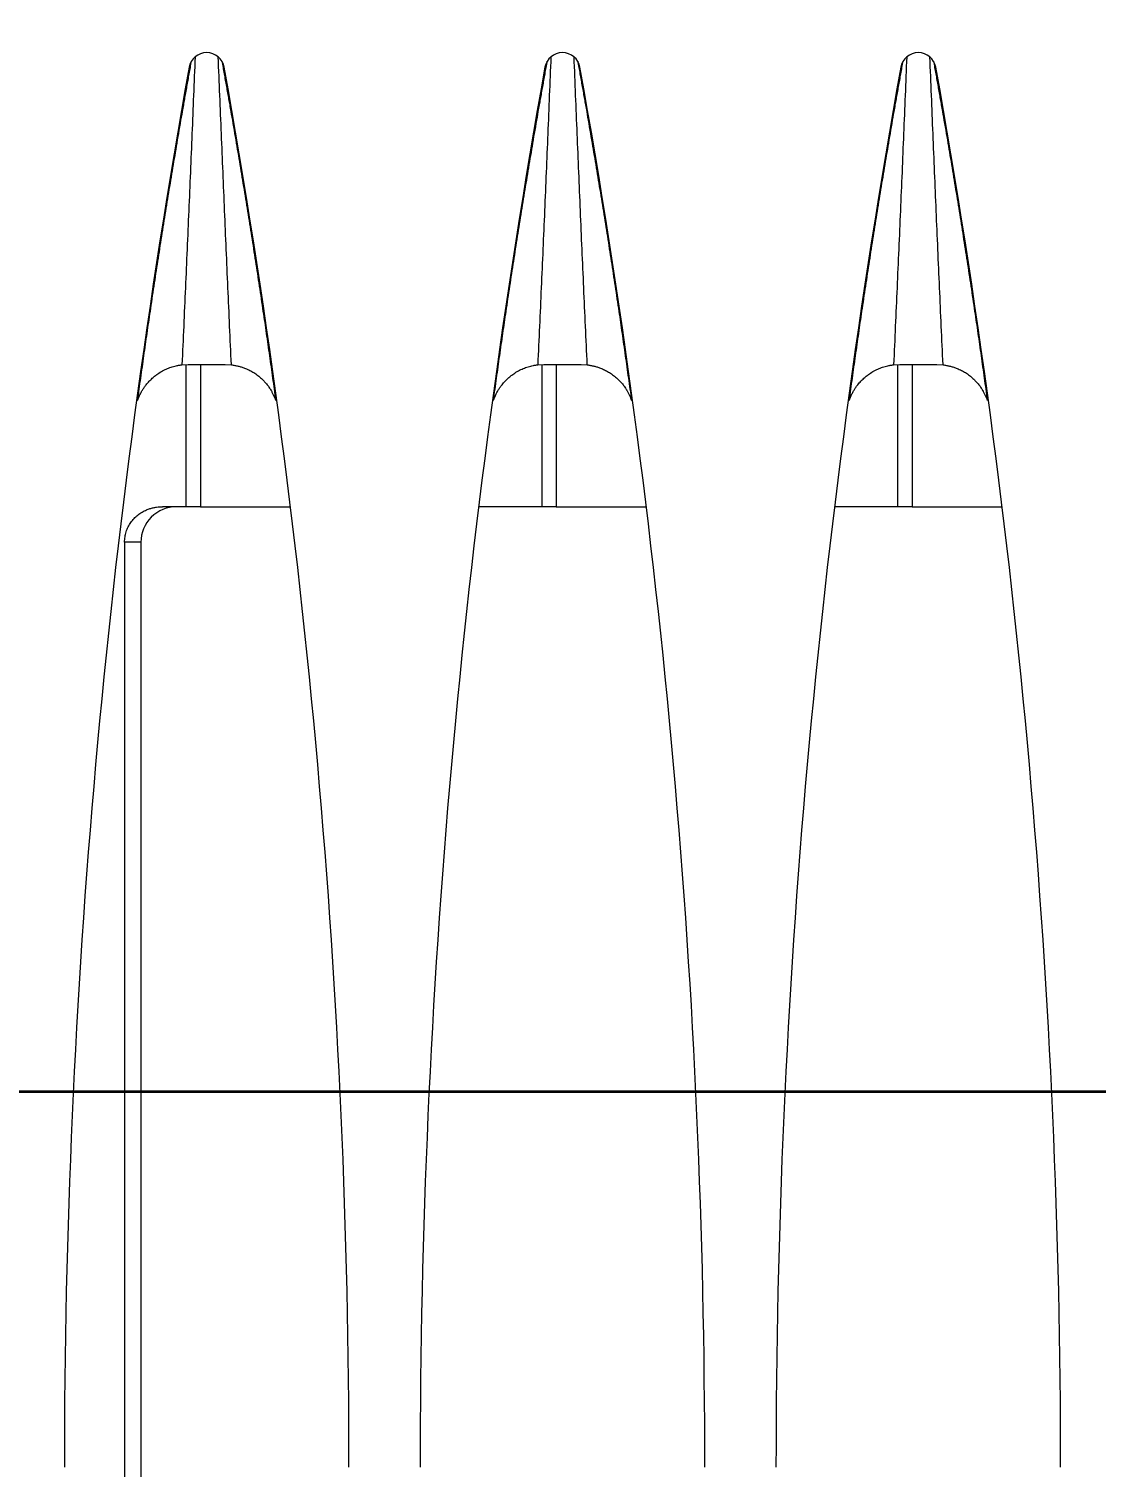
# Model space of a CAD drawing. Header units: metres. Extents: x -101133.8 to -101066.7, y -24899.3 to -24824.7.
# Drawn here: x -101110.08731 to -101110.05731, y -24848.34174 to -24848.3013 of the extents above; entities that cross this region are included whole.
import ezdxf

# ---------------------------------------------------------------- set-up
doc = ezdxf.new("R2010")
doc.units = ezdxf.units.M
doc.header["$LTSCALE"] = 0.2
doc.header["$PDSIZE"] = -5
for name, color, linetype in [('CMT-COTATION DIVERS', 1, 'Continuous'), ('CMT-CVC-MATERIEL', 30, 'Continuous'), ('CMT-PLB-EV-SOUS DALLAGE', 1, 'Continuous')]:
    doc.layers.add(name, color=color, linetype=linetype)
doc.styles.get("Standard").update_dxf_attribs({"font": 'arial.ttf'})
doc.dimstyles.get("Standard").update_dxf_attribs({"dimtxt": 0.18, "dimasz": 0.18, "dimexe": 0.18, "dimexo": 0.0625, "dimgap": 0.09, "dimtad": 0, "dimtih": 1, "dimtoh": 1, "dimdec": 4, "dimzin": 0, "dimdsep": 46, "dimtxsty": 'Standard', "dimcen": 0.09, "dimadec": 0, "dimazin": 0, "dimtfac": 1, "dimtdec": 4, "dimtofl": 0, "dimtmove": 0, "dimatfit": 3, "dimfxl": 1, "dimtolj": 1, "dimtzin": 0, "dimarcsym": 0})

# ---------------------------------------------------------------- blocks, each defined once
blk = doc.blocks.new('Cassette 600x600')
at = {"linetype": 'Continuous', "lineweight": 13}
for p, q in [((-20444.73, 282.832), (-20444.73, 285.361)), ((-20449.23, 284.73), (-20449.23, 284.764)), ((-20455.73, 283.702), (-20455.73, 283.736)), ((-20448.73, 283.527), (-20448.72, 283.7)), ((-20448.73, 282.832), (-20444.73, 282.832)), ((-20444.73, 282.832), (-20444.73, 282.421)), ((-20455.73, 282.274), (-20455.73, 282.308)), ((-20448.72, 282.31), (-20448.73, 282.483)), ((-20448.726, 282.421), (-20444.73, 282.421)), ((-20444.73, 282.421), (-20444.73, 280.649)), ((-20449.23, 281.246), (-20449.23, 281.28)), ((-20444.73, 272.832), (-20444.73, 275.361)), ((-20449.23, 274.73), (-20449.23, 274.764)), ((-20455.73, 273.702), (-20455.73, 273.736)), ((-20448.73, 273.527), (-20448.72, 273.7)), ((-20448.73, 272.832), (-20444.73, 272.832)), ((-20444.73, 272.832), (-20444.73, 272.421)), ((-20455.73, 272.274), (-20455.73, 272.308)), ((-20448.72, 272.31), (-20448.73, 272.483)), ((-20448.726, 272.421), (-20444.73, 272.421)), ((-20444.73, 272.421), (-20444.73, 270.649)), ((-20449.23, 271.246), (-20449.23, 271.28)), ((-20444.73, 262.832), (-20444.73, 265.361)), ((-20449.23, 264.73), (-20449.23, 264.764)), ((-20455.73, 263.702), (-20455.73, 263.736)), ((-20448.73, 263.527), (-20448.72, 263.7)), ((-20448.73, 262.832), (-20444.73, 262.832)), ((-20444.73, 262.832), (-20444.73, 262.421)), ((-20448.72, 262.31), (-20448.73, 262.483)), ((-20455.73, 262.274), (-20455.73, 262.308)), ((-20448.726, 262.421), (-20444.73, 262.421)), ((-20444.73, 262.421), (-20444.73, 261.768)), ((-20449.23, 261.246), (-20449.23, 261.28)), ((-20443.73, 261.155), (-20443.73, 260.695)), ((-20443.73, 261.155), (-20340.23, 261.155)), ((-20443.73, 260.695), (-20340.23, 260.695))]:
    blk.add_line(p, q, dxfattribs=at)
for centre, radius, start, end in [((-20417.73, 64.505), 222.5, 90, 100.18749), ((-20456.995, 283.005), 0.5, 100.1875, 259.8125), ((-20417.73, 501.505), 222.5, 259.81251, 270), ((-20417.73, 54.505), 222.5, 90, 100.18749), ((-20456.995, 273.005), 0.5, 100.1875, 259.8125), ((-20417.73, 491.505), 222.5, 259.81251, 270), ((-20417.73, 44.505), 222.5, 90, 100.18749), ((-20456.995, 263.005), 0.5, 100.1875, 259.8125), ((-20417.73, 481.505), 222.5, 259.81251, 270)]:
    blk.add_arc(centre, radius, start, end, dxfattribs=at)
blk.add_ellipse((-20443.73, 262.159), major_axis=(0, 1.004), ratio=0.996195, start_param=1.570796, end_param=3.141593, dxfattribs=at)
for points, knots in [([(-20457.255, 283.432), (-20457.136, 283.453), (-20457.018, 283.475), (-20456.9, 283.496), (-20456.782, 283.517), (-20456.664, 283.538), (-20456.544, 283.559), (-20456.424, 283.581), (-20456.3, 283.602), (-20456.188, 283.622), (-20456.077, 283.642), (-20455.977, 283.66), (-20455.833, 283.685), (-20455.644, 283.718), (-20455.378, 283.764), (-20455.133, 283.806), (-20454.889, 283.848), (-20454.664, 283.886), (-20454.434, 283.924), (-20454.204, 283.963), (-20453.968, 284.002), (-20453.734, 284.04), (-20453.5, 284.079), (-20453.267, 284.117), (-20453.034, 284.154), (-20452.8, 284.192), (-20452.567, 284.229), (-20452.333, 284.266), (-20452.099, 284.303), (-20451.865, 284.34), (-20451.632, 284.376), (-20451.399, 284.412), (-20451.168, 284.447), (-20450.931, 284.483), (-20450.694, 284.519), (-20450.451, 284.555), (-20450.229, 284.588), (-20450.008, 284.621), (-20449.808, 284.65), (-20449.602, 284.679), (-20449.396, 284.709), (-20449.185, 284.739), (-20448.975, 284.769), (-20448.764, 284.799), (-20448.556, 284.828), (-20448.347, 284.857), (-20448.138, 284.887), (-20447.929, 284.916), (-20447.719, 284.945)], [0, 0, 0, 0, 1, 1, 1, 2, 2, 2, 3, 3, 3, 4, 4, 4, 5, 5, 5, 6, 6, 6, 7, 7, 7, 8, 8, 8, 9, 9, 9, 10, 10, 10, 11, 11, 11, 12, 12, 12, 13, 13, 13, 14, 14, 14, 15, 15, 15, 16, 16, 16, 16]), ([(-20448.72, 283.7), (-20448.714, 283.731), (-20448.708, 283.762), (-20448.702, 283.793), (-20448.696, 283.824), (-20448.689, 283.855), (-20448.682, 283.886), (-20448.675, 283.918), (-20448.666, 283.949), (-20448.658, 283.979), (-20448.649, 284.009), (-20448.641, 284.037), (-20448.628, 284.071), (-20448.615, 284.106), (-20448.597, 284.148), (-20448.578, 284.187), (-20448.559, 284.227), (-20448.538, 284.265), (-20448.516, 284.302), (-20448.493, 284.338), (-20448.469, 284.375), (-20448.441, 284.413), (-20448.413, 284.45), (-20448.381, 284.49), (-20448.354, 284.52), (-20448.327, 284.551), (-20448.306, 284.574), (-20448.282, 284.598), (-20448.257, 284.622), (-20448.23, 284.648), (-20448.202, 284.671), (-20448.175, 284.695), (-20448.147, 284.717), (-20448.116, 284.74), (-20448.084, 284.762), (-20448.049, 284.785), (-20448.021, 284.802), (-20447.993, 284.819), (-20447.972, 284.829), (-20447.949, 284.841), (-20447.926, 284.853), (-20447.9, 284.866), (-20447.874, 284.878), (-20447.849, 284.889), (-20447.823, 284.901), (-20447.797, 284.912), (-20447.772, 284.923), (-20447.745, 284.934), (-20447.719, 284.945)], [0, 0, 0, 0, 1, 1, 1, 2, 2, 2, 3, 3, 3, 4, 4, 4, 5, 5, 5, 6, 6, 6, 7, 7, 7, 8, 8, 8, 9, 9, 9, 10, 10, 10, 11, 11, 11, 12, 12, 12, 13, 13, 13, 14, 14, 14, 15, 15, 15, 16, 16, 16, 16]), ([(-20448.72, 283.7), (-20449.081, 283.684), (-20449.442, 283.668), (-20449.803, 283.651), (-20450.164, 283.635), (-20450.525, 283.619), (-20450.885, 283.603), (-20451.246, 283.587), (-20451.607, 283.571), (-20451.968, 283.556), (-20452.329, 283.54), (-20452.69, 283.524), (-20453.05, 283.509), (-20453.411, 283.494), (-20453.771, 283.479), (-20454.132, 283.464), (-20454.492, 283.449), (-20454.852, 283.434), (-20455.212, 283.419), (-20455.573, 283.404), (-20455.933, 283.39), (-20456.293, 283.375), (-20456.653, 283.36), (-20457.014, 283.346), (-20457.374, 283.331)], [0, 0, 0, 0, 1, 1, 1, 2, 2, 2, 3, 3, 3, 4, 4, 4, 5, 5, 5, 6, 6, 6, 7, 7, 7, 8, 8, 8, 8]), ([(-20448.73, 282.483), (-20448.73, 282.503), (-20448.73, 282.524), (-20448.73, 282.544), (-20448.73, 282.565), (-20448.73, 282.585), (-20448.73, 282.606), (-20448.73, 282.627), (-20448.73, 282.648), (-20448.73, 282.669), (-20448.73, 282.69), (-20448.73, 282.711), (-20448.73, 282.733), (-20448.73, 282.755), (-20448.73, 282.777), (-20448.73, 282.799), (-20448.73, 282.822), (-20448.73, 282.844), (-20448.73, 282.867), (-20448.73, 282.89), (-20448.73, 282.912), (-20448.73, 282.935), (-20448.73, 282.958), (-20448.73, 282.981), (-20448.73, 283.004), (-20448.73, 283.028), (-20448.73, 283.051), (-20448.73, 283.074), (-20448.73, 283.097), (-20448.73, 283.119), (-20448.73, 283.142), (-20448.73, 283.165), (-20448.73, 283.188), (-20448.73, 283.21), (-20448.73, 283.232), (-20448.73, 283.254), (-20448.73, 283.276), (-20448.73, 283.298), (-20448.73, 283.319), (-20448.73, 283.341), (-20448.73, 283.362), (-20448.73, 283.383), (-20448.73, 283.404), (-20448.73, 283.425), (-20448.73, 283.445), (-20448.73, 283.466), (-20448.73, 283.486), (-20448.73, 283.507), (-20448.73, 283.527)], [0, 0, 0, 0, 1, 1, 1, 2, 2, 2, 3, 3, 3, 4, 4, 4, 5, 5, 5, 6, 6, 6, 7, 7, 7, 8, 8, 8, 9, 9, 9, 10, 10, 10, 11, 11, 11, 12, 12, 12, 13, 13, 13, 14, 14, 14, 15, 15, 15, 16, 16, 16, 16]), ([(-20457.374, 282.679), (-20457.014, 282.664), (-20456.653, 282.65), (-20456.293, 282.635), (-20455.933, 282.621), (-20455.573, 282.606), (-20455.212, 282.591), (-20454.852, 282.576), (-20454.492, 282.562), (-20454.132, 282.547), (-20453.771, 282.532), (-20453.411, 282.517), (-20453.05, 282.501), (-20452.69, 282.486), (-20452.329, 282.47), (-20451.968, 282.454), (-20451.607, 282.439), (-20451.246, 282.423), (-20450.885, 282.407), (-20450.525, 282.391), (-20450.164, 282.375), (-20449.803, 282.359), (-20449.442, 282.343), (-20449.081, 282.327), (-20448.72, 282.31)], [0, 0, 0, 0, 1, 1, 1, 2, 2, 2, 3, 3, 3, 4, 4, 4, 5, 5, 5, 6, 6, 6, 7, 7, 7, 8, 8, 8, 8]), ([(-20447.719, 281.065), (-20447.929, 281.094), (-20448.138, 281.124), (-20448.347, 281.153), (-20448.556, 281.182), (-20448.764, 281.212), (-20448.975, 281.241), (-20449.185, 281.271), (-20449.396, 281.301), (-20449.602, 281.331), (-20449.808, 281.361), (-20450.008, 281.39), (-20450.229, 281.422), (-20450.451, 281.455), (-20450.694, 281.491), (-20450.931, 281.527), (-20451.168, 281.563), (-20451.399, 281.598), (-20451.632, 281.634), (-20451.865, 281.67), (-20452.099, 281.707), (-20452.333, 281.744), (-20452.567, 281.781), (-20452.8, 281.818), (-20453.034, 281.856), (-20453.267, 281.894), (-20453.5, 281.931), (-20453.734, 281.97), (-20453.968, 282.008), (-20454.204, 282.048), (-20454.434, 282.086), (-20454.664, 282.125), (-20454.888, 282.163), (-20455.133, 282.204), (-20455.378, 282.246), (-20455.644, 282.292), (-20455.833, 282.325), (-20455.977, 282.351), (-20456.077, 282.368), (-20456.188, 282.388), (-20456.3, 282.408), (-20456.424, 282.43), (-20456.544, 282.451), (-20456.664, 282.473), (-20456.782, 282.493), (-20456.9, 282.515), (-20457.018, 282.536), (-20457.136, 282.557), (-20457.255, 282.578)], [0, 0, 0, 0, 1, 1, 1, 2, 2, 2, 3, 3, 3, 4, 4, 4, 5, 5, 5, 6, 6, 6, 7, 7, 7, 8, 8, 8, 9, 9, 9, 10, 10, 10, 11, 11, 11, 12, 12, 12, 13, 13, 13, 14, 14, 14, 15, 15, 15, 16, 16, 16, 16]), ([(-20447.719, 281.065), (-20447.727, 281.068), (-20447.735, 281.071), (-20447.743, 281.074), (-20447.751, 281.077), (-20447.759, 281.08), (-20447.767, 281.083), (-20447.775, 281.086), (-20447.783, 281.089), (-20447.79, 281.092), (-20447.798, 281.095), (-20447.805, 281.097), (-20447.814, 281.101), (-20447.836, 281.111), (-20447.871, 281.126), (-20447.901, 281.141), (-20447.932, 281.156), (-20447.958, 281.17), (-20447.984, 281.186), (-20448.011, 281.202), (-20448.039, 281.219), (-20448.063, 281.235), (-20448.088, 281.251), (-20448.109, 281.266), (-20448.137, 281.288), (-20448.166, 281.311), (-20448.202, 281.34), (-20448.233, 281.368), (-20448.265, 281.397), (-20448.293, 281.424), (-20448.32, 281.453), (-20448.348, 281.483), (-20448.375, 281.514), (-20448.398, 281.543), (-20448.422, 281.571), (-20448.442, 281.598), (-20448.467, 281.635), (-20448.493, 281.672), (-20448.523, 281.72), (-20448.548, 281.767), (-20448.574, 281.813), (-20448.595, 281.857), (-20448.614, 281.902), (-20448.633, 281.946), (-20448.649, 281.99), (-20448.664, 282.039), (-20448.678, 282.088), (-20448.691, 282.142), (-20448.698, 282.178), (-20448.701, 282.19), (-20448.703, 282.2), (-20448.705, 282.211), (-20448.706, 282.221), (-20448.708, 282.233), (-20448.71, 282.244), (-20448.712, 282.255), (-20448.713, 282.266), (-20448.715, 282.277), (-20448.717, 282.288), (-20448.718, 282.299), (-20448.72, 282.31)], [0, 0, 0, 0, 1, 1, 1, 2, 2, 2, 3, 3, 3, 4, 4, 4, 5, 5, 5, 6, 6, 6, 7, 7, 7, 8, 8, 8, 9, 9, 9, 10, 10, 10, 11, 11, 11, 12, 12, 12, 13, 13, 13, 14, 14, 14, 15, 15, 15, 16, 16, 16, 17, 17, 17, 18, 18, 18, 19, 19, 19, 20, 20, 20, 20]), ([(-20457.255, 273.432), (-20457.136, 273.453), (-20457.018, 273.475), (-20456.9, 273.496), (-20456.782, 273.517), (-20456.664, 273.538), (-20456.544, 273.559), (-20456.424, 273.581), (-20456.3, 273.602), (-20456.188, 273.622), (-20456.077, 273.642), (-20455.977, 273.66), (-20455.833, 273.685), (-20455.644, 273.718), (-20455.378, 273.764), (-20455.133, 273.806), (-20454.889, 273.848), (-20454.664, 273.886), (-20454.434, 273.924), (-20454.204, 273.963), (-20453.968, 274.002), (-20453.734, 274.04), (-20453.5, 274.079), (-20453.267, 274.117), (-20453.034, 274.154), (-20452.8, 274.192), (-20452.567, 274.229), (-20452.333, 274.266), (-20452.099, 274.303), (-20451.865, 274.34), (-20451.632, 274.376), (-20451.399, 274.412), (-20451.168, 274.447), (-20450.931, 274.483), (-20450.694, 274.519), (-20450.451, 274.555), (-20450.229, 274.588), (-20450.008, 274.621), (-20449.808, 274.65), (-20449.602, 274.679), (-20449.396, 274.709), (-20449.185, 274.739), (-20448.975, 274.769), (-20448.764, 274.799), (-20448.556, 274.828), (-20448.347, 274.857), (-20448.138, 274.887), (-20447.929, 274.916), (-20447.719, 274.945)], [0, 0, 0, 0, 1, 1, 1, 2, 2, 2, 3, 3, 3, 4, 4, 4, 5, 5, 5, 6, 6, 6, 7, 7, 7, 8, 8, 8, 9, 9, 9, 10, 10, 10, 11, 11, 11, 12, 12, 12, 13, 13, 13, 14, 14, 14, 15, 15, 15, 16, 16, 16, 16]), ([(-20448.72, 273.7), (-20448.714, 273.731), (-20448.708, 273.762), (-20448.702, 273.793), (-20448.696, 273.824), (-20448.689, 273.855), (-20448.682, 273.886), (-20448.675, 273.918), (-20448.666, 273.949), (-20448.658, 273.979), (-20448.649, 274.009), (-20448.641, 274.037), (-20448.628, 274.071), (-20448.615, 274.106), (-20448.597, 274.148), (-20448.578, 274.187), (-20448.559, 274.227), (-20448.538, 274.265), (-20448.516, 274.302), (-20448.493, 274.338), (-20448.469, 274.375), (-20448.441, 274.413), (-20448.413, 274.45), (-20448.381, 274.49), (-20448.354, 274.52), (-20448.327, 274.551), (-20448.306, 274.574), (-20448.282, 274.598), (-20448.257, 274.622), (-20448.23, 274.648), (-20448.202, 274.671), (-20448.175, 274.695), (-20448.147, 274.717), (-20448.116, 274.74), (-20448.084, 274.762), (-20448.049, 274.785), (-20448.021, 274.802), (-20447.993, 274.819), (-20447.972, 274.829), (-20447.949, 274.841), (-20447.926, 274.853), (-20447.9, 274.866), (-20447.874, 274.878), (-20447.849, 274.889), (-20447.823, 274.901), (-20447.797, 274.912), (-20447.772, 274.923), (-20447.745, 274.934), (-20447.719, 274.945)], [0, 0, 0, 0, 1, 1, 1, 2, 2, 2, 3, 3, 3, 4, 4, 4, 5, 5, 5, 6, 6, 6, 7, 7, 7, 8, 8, 8, 9, 9, 9, 10, 10, 10, 11, 11, 11, 12, 12, 12, 13, 13, 13, 14, 14, 14, 15, 15, 15, 16, 16, 16, 16]), ([(-20448.72, 273.7), (-20449.081, 273.684), (-20449.442, 273.668), (-20449.803, 273.651), (-20450.164, 273.635), (-20450.525, 273.619), (-20450.885, 273.603), (-20451.246, 273.587), (-20451.607, 273.571), (-20451.968, 273.556), (-20452.329, 273.54), (-20452.69, 273.524), (-20453.05, 273.509), (-20453.411, 273.494), (-20453.771, 273.479), (-20454.132, 273.464), (-20454.492, 273.449), (-20454.852, 273.434), (-20455.212, 273.419), (-20455.573, 273.404), (-20455.933, 273.39), (-20456.293, 273.375), (-20456.653, 273.36), (-20457.014, 273.346), (-20457.374, 273.331)], [0, 0, 0, 0, 1, 1, 1, 2, 2, 2, 3, 3, 3, 4, 4, 4, 5, 5, 5, 6, 6, 6, 7, 7, 7, 8, 8, 8, 8]), ([(-20448.73, 272.483), (-20448.73, 272.503), (-20448.73, 272.524), (-20448.73, 272.544), (-20448.73, 272.565), (-20448.73, 272.585), (-20448.73, 272.606), (-20448.73, 272.627), (-20448.73, 272.648), (-20448.73, 272.669), (-20448.73, 272.69), (-20448.73, 272.711), (-20448.73, 272.733), (-20448.73, 272.755), (-20448.73, 272.777), (-20448.73, 272.799), (-20448.73, 272.822), (-20448.73, 272.844), (-20448.73, 272.867), (-20448.73, 272.89), (-20448.73, 272.912), (-20448.73, 272.935), (-20448.73, 272.958), (-20448.73, 272.981), (-20448.73, 273.004), (-20448.73, 273.028), (-20448.73, 273.051), (-20448.73, 273.074), (-20448.73, 273.097), (-20448.73, 273.119), (-20448.73, 273.142), (-20448.73, 273.165), (-20448.73, 273.188), (-20448.73, 273.21), (-20448.73, 273.232), (-20448.73, 273.254), (-20448.73, 273.276), (-20448.73, 273.298), (-20448.73, 273.319), (-20448.73, 273.341), (-20448.73, 273.362), (-20448.73, 273.383), (-20448.73, 273.404), (-20448.73, 273.425), (-20448.73, 273.445), (-20448.73, 273.466), (-20448.73, 273.486), (-20448.73, 273.507), (-20448.73, 273.527)], [0, 0, 0, 0, 1, 1, 1, 2, 2, 2, 3, 3, 3, 4, 4, 4, 5, 5, 5, 6, 6, 6, 7, 7, 7, 8, 8, 8, 9, 9, 9, 10, 10, 10, 11, 11, 11, 12, 12, 12, 13, 13, 13, 14, 14, 14, 15, 15, 15, 16, 16, 16, 16]), ([(-20457.374, 272.679), (-20457.014, 272.664), (-20456.653, 272.65), (-20456.293, 272.635), (-20455.933, 272.621), (-20455.573, 272.606), (-20455.212, 272.591), (-20454.852, 272.576), (-20454.492, 272.562), (-20454.132, 272.547), (-20453.771, 272.532), (-20453.411, 272.517), (-20453.05, 272.501), (-20452.69, 272.486), (-20452.329, 272.47), (-20451.968, 272.454), (-20451.607, 272.439), (-20451.246, 272.423), (-20450.885, 272.407), (-20450.525, 272.391), (-20450.164, 272.375), (-20449.803, 272.359), (-20449.442, 272.343), (-20449.081, 272.327), (-20448.72, 272.31)], [0, 0, 0, 0, 1, 1, 1, 2, 2, 2, 3, 3, 3, 4, 4, 4, 5, 5, 5, 6, 6, 6, 7, 7, 7, 8, 8, 8, 8]), ([(-20447.719, 271.065), (-20447.929, 271.094), (-20448.138, 271.124), (-20448.347, 271.153), (-20448.556, 271.182), (-20448.764, 271.212), (-20448.975, 271.241), (-20449.185, 271.271), (-20449.396, 271.301), (-20449.602, 271.331), (-20449.808, 271.361), (-20450.008, 271.39), (-20450.229, 271.422), (-20450.451, 271.455), (-20450.694, 271.491), (-20450.931, 271.527), (-20451.168, 271.563), (-20451.399, 271.598), (-20451.632, 271.634), (-20451.865, 271.67), (-20452.099, 271.707), (-20452.333, 271.744), (-20452.567, 271.781), (-20452.8, 271.818), (-20453.034, 271.856), (-20453.267, 271.894), (-20453.5, 271.931), (-20453.734, 271.97), (-20453.968, 272.008), (-20454.204, 272.048), (-20454.434, 272.086), (-20454.664, 272.125), (-20454.888, 272.163), (-20455.133, 272.204), (-20455.378, 272.246), (-20455.644, 272.292), (-20455.833, 272.325), (-20455.977, 272.351), (-20456.077, 272.368), (-20456.188, 272.388), (-20456.3, 272.408), (-20456.424, 272.43), (-20456.544, 272.451), (-20456.664, 272.473), (-20456.782, 272.493), (-20456.9, 272.515), (-20457.018, 272.536), (-20457.136, 272.557), (-20457.255, 272.578)], [0, 0, 0, 0, 1, 1, 1, 2, 2, 2, 3, 3, 3, 4, 4, 4, 5, 5, 5, 6, 6, 6, 7, 7, 7, 8, 8, 8, 9, 9, 9, 10, 10, 10, 11, 11, 11, 12, 12, 12, 13, 13, 13, 14, 14, 14, 15, 15, 15, 16, 16, 16, 16]), ([(-20447.719, 271.065), (-20447.727, 271.068), (-20447.735, 271.071), (-20447.743, 271.074), (-20447.751, 271.077), (-20447.759, 271.08), (-20447.767, 271.083), (-20447.775, 271.086), (-20447.783, 271.089), (-20447.79, 271.092), (-20447.798, 271.095), (-20447.805, 271.097), (-20447.814, 271.101), (-20447.836, 271.111), (-20447.871, 271.126), (-20447.901, 271.141), (-20447.932, 271.156), (-20447.958, 271.17), (-20447.984, 271.186), (-20448.011, 271.202), (-20448.039, 271.219), (-20448.063, 271.235), (-20448.088, 271.251), (-20448.109, 271.266), (-20448.137, 271.288), (-20448.166, 271.311), (-20448.202, 271.34), (-20448.233, 271.368), (-20448.265, 271.397), (-20448.293, 271.424), (-20448.32, 271.453), (-20448.348, 271.483), (-20448.375, 271.514), (-20448.398, 271.543), (-20448.422, 271.571), (-20448.442, 271.598), (-20448.467, 271.635), (-20448.493, 271.672), (-20448.523, 271.72), (-20448.548, 271.767), (-20448.574, 271.813), (-20448.595, 271.857), (-20448.614, 271.902), (-20448.633, 271.946), (-20448.649, 271.99), (-20448.664, 272.039), (-20448.678, 272.088), (-20448.691, 272.142), (-20448.698, 272.178), (-20448.701, 272.19), (-20448.703, 272.2), (-20448.705, 272.211), (-20448.706, 272.221), (-20448.708, 272.233), (-20448.71, 272.244), (-20448.712, 272.255), (-20448.713, 272.266), (-20448.715, 272.277), (-20448.717, 272.288), (-20448.718, 272.299), (-20448.72, 272.31)], [0, 0, 0, 0, 1, 1, 1, 2, 2, 2, 3, 3, 3, 4, 4, 4, 5, 5, 5, 6, 6, 6, 7, 7, 7, 8, 8, 8, 9, 9, 9, 10, 10, 10, 11, 11, 11, 12, 12, 12, 13, 13, 13, 14, 14, 14, 15, 15, 15, 16, 16, 16, 17, 17, 17, 18, 18, 18, 19, 19, 19, 20, 20, 20, 20]), ([(-20457.255, 263.432), (-20457.136, 263.453), (-20457.018, 263.475), (-20456.9, 263.496), (-20456.782, 263.517), (-20456.664, 263.538), (-20456.544, 263.559), (-20456.424, 263.581), (-20456.3, 263.602), (-20456.188, 263.622), (-20456.077, 263.642), (-20455.977, 263.66), (-20455.833, 263.685), (-20455.644, 263.718), (-20455.378, 263.764), (-20455.133, 263.806), (-20454.889, 263.848), (-20454.664, 263.886), (-20454.434, 263.924), (-20454.204, 263.963), (-20453.968, 264.002), (-20453.734, 264.04), (-20453.5, 264.079), (-20453.267, 264.117), (-20453.034, 264.154), (-20452.8, 264.192), (-20452.567, 264.229), (-20452.333, 264.266), (-20452.099, 264.303), (-20451.865, 264.34), (-20451.632, 264.376), (-20451.399, 264.412), (-20451.168, 264.447), (-20450.931, 264.483), (-20450.694, 264.519), (-20450.451, 264.555), (-20450.229, 264.588), (-20450.008, 264.621), (-20449.808, 264.65), (-20449.602, 264.679), (-20449.396, 264.709), (-20449.185, 264.739), (-20448.975, 264.769), (-20448.764, 264.799), (-20448.556, 264.828), (-20448.347, 264.857), (-20448.138, 264.887), (-20447.929, 264.916), (-20447.719, 264.945)], [0, 0, 0, 0, 1, 1, 1, 2, 2, 2, 3, 3, 3, 4, 4, 4, 5, 5, 5, 6, 6, 6, 7, 7, 7, 8, 8, 8, 9, 9, 9, 10, 10, 10, 11, 11, 11, 12, 12, 12, 13, 13, 13, 14, 14, 14, 15, 15, 15, 16, 16, 16, 16]), ([(-20448.72, 263.7), (-20448.714, 263.731), (-20448.708, 263.762), (-20448.702, 263.793), (-20448.696, 263.824), (-20448.689, 263.855), (-20448.682, 263.886), (-20448.675, 263.918), (-20448.666, 263.949), (-20448.658, 263.979), (-20448.649, 264.009), (-20448.641, 264.037), (-20448.628, 264.071), (-20448.615, 264.106), (-20448.597, 264.148), (-20448.578, 264.187), (-20448.559, 264.227), (-20448.538, 264.265), (-20448.516, 264.302), (-20448.493, 264.338), (-20448.469, 264.375), (-20448.441, 264.413), (-20448.413, 264.45), (-20448.381, 264.49), (-20448.354, 264.52), (-20448.327, 264.551), (-20448.306, 264.574), (-20448.282, 264.598), (-20448.257, 264.622), (-20448.23, 264.648), (-20448.202, 264.671), (-20448.175, 264.695), (-20448.147, 264.717), (-20448.116, 264.74), (-20448.084, 264.762), (-20448.049, 264.785), (-20448.021, 264.802), (-20447.993, 264.819), (-20447.972, 264.829), (-20447.949, 264.841), (-20447.926, 264.853), (-20447.9, 264.866), (-20447.874, 264.878), (-20447.849, 264.889), (-20447.823, 264.901), (-20447.797, 264.912), (-20447.772, 264.923), (-20447.745, 264.934), (-20447.719, 264.945)], [0, 0, 0, 0, 1, 1, 1, 2, 2, 2, 3, 3, 3, 4, 4, 4, 5, 5, 5, 6, 6, 6, 7, 7, 7, 8, 8, 8, 9, 9, 9, 10, 10, 10, 11, 11, 11, 12, 12, 12, 13, 13, 13, 14, 14, 14, 15, 15, 15, 16, 16, 16, 16]), ([(-20448.72, 263.7), (-20449.081, 263.684), (-20449.442, 263.668), (-20449.803, 263.651), (-20450.164, 263.635), (-20450.525, 263.619), (-20450.885, 263.603), (-20451.246, 263.587), (-20451.607, 263.571), (-20451.968, 263.556), (-20452.329, 263.54), (-20452.69, 263.524), (-20453.05, 263.509), (-20453.411, 263.494), (-20453.771, 263.479), (-20454.132, 263.464), (-20454.492, 263.449), (-20454.852, 263.434), (-20455.212, 263.419), (-20455.573, 263.404), (-20455.933, 263.39), (-20456.293, 263.375), (-20456.653, 263.36), (-20457.014, 263.346), (-20457.374, 263.331)], [0, 0, 0, 0, 1, 1, 1, 2, 2, 2, 3, 3, 3, 4, 4, 4, 5, 5, 5, 6, 6, 6, 7, 7, 7, 8, 8, 8, 8]), ([(-20448.73, 262.483), (-20448.73, 262.503), (-20448.73, 262.524), (-20448.73, 262.544), (-20448.73, 262.565), (-20448.73, 262.585), (-20448.73, 262.606), (-20448.73, 262.627), (-20448.73, 262.648), (-20448.73, 262.669), (-20448.73, 262.69), (-20448.73, 262.711), (-20448.73, 262.733), (-20448.73, 262.755), (-20448.73, 262.777), (-20448.73, 262.799), (-20448.73, 262.822), (-20448.73, 262.844), (-20448.73, 262.867), (-20448.73, 262.89), (-20448.73, 262.912), (-20448.73, 262.935), (-20448.73, 262.958), (-20448.73, 262.981), (-20448.73, 263.004), (-20448.73, 263.028), (-20448.73, 263.051), (-20448.73, 263.074), (-20448.73, 263.097), (-20448.73, 263.119), (-20448.73, 263.142), (-20448.73, 263.165), (-20448.73, 263.188), (-20448.73, 263.21), (-20448.73, 263.232), (-20448.73, 263.254), (-20448.73, 263.276), (-20448.73, 263.298), (-20448.73, 263.319), (-20448.73, 263.341), (-20448.73, 263.362), (-20448.73, 263.383), (-20448.73, 263.404), (-20448.73, 263.425), (-20448.73, 263.445), (-20448.73, 263.466), (-20448.73, 263.486), (-20448.73, 263.507), (-20448.73, 263.527)], [0, 0, 0, 0, 1, 1, 1, 2, 2, 2, 3, 3, 3, 4, 4, 4, 5, 5, 5, 6, 6, 6, 7, 7, 7, 8, 8, 8, 9, 9, 9, 10, 10, 10, 11, 11, 11, 12, 12, 12, 13, 13, 13, 14, 14, 14, 15, 15, 15, 16, 16, 16, 16]), ([(-20457.374, 262.679), (-20457.014, 262.664), (-20456.653, 262.65), (-20456.293, 262.635), (-20455.933, 262.621), (-20455.573, 262.606), (-20455.212, 262.591), (-20454.852, 262.576), (-20454.492, 262.562), (-20454.132, 262.547), (-20453.771, 262.532), (-20453.411, 262.517), (-20453.05, 262.501), (-20452.69, 262.486), (-20452.329, 262.47), (-20451.968, 262.454), (-20451.607, 262.439), (-20451.246, 262.423), (-20450.885, 262.407), (-20450.525, 262.391), (-20450.164, 262.375), (-20449.803, 262.359), (-20449.442, 262.343), (-20449.081, 262.327), (-20448.72, 262.31)], [0, 0, 0, 0, 1, 1, 1, 2, 2, 2, 3, 3, 3, 4, 4, 4, 5, 5, 5, 6, 6, 6, 7, 7, 7, 8, 8, 8, 8]), ([(-20447.719, 261.065), (-20447.929, 261.094), (-20448.138, 261.124), (-20448.347, 261.153), (-20448.556, 261.182), (-20448.764, 261.212), (-20448.975, 261.241), (-20449.185, 261.271), (-20449.396, 261.301), (-20449.602, 261.331), (-20449.808, 261.361), (-20450.008, 261.39), (-20450.229, 261.422), (-20450.451, 261.455), (-20450.694, 261.491), (-20450.931, 261.527), (-20451.168, 261.563), (-20451.399, 261.598), (-20451.632, 261.634), (-20451.865, 261.67), (-20452.099, 261.707), (-20452.333, 261.744), (-20452.567, 261.781), (-20452.8, 261.818), (-20453.034, 261.856), (-20453.267, 261.894), (-20453.5, 261.931), (-20453.734, 261.97), (-20453.968, 262.008), (-20454.204, 262.048), (-20454.434, 262.086), (-20454.664, 262.125), (-20454.888, 262.163), (-20455.133, 262.204), (-20455.378, 262.246), (-20455.644, 262.292), (-20455.833, 262.325), (-20455.977, 262.351), (-20456.077, 262.368), (-20456.188, 262.388), (-20456.3, 262.408), (-20456.424, 262.43), (-20456.544, 262.451), (-20456.664, 262.473), (-20456.782, 262.493), (-20456.9, 262.515), (-20457.018, 262.536), (-20457.136, 262.557), (-20457.255, 262.578)], [0, 0, 0, 0, 1, 1, 1, 2, 2, 2, 3, 3, 3, 4, 4, 4, 5, 5, 5, 6, 6, 6, 7, 7, 7, 8, 8, 8, 9, 9, 9, 10, 10, 10, 11, 11, 11, 12, 12, 12, 13, 13, 13, 14, 14, 14, 15, 15, 15, 16, 16, 16, 16]), ([(-20447.719, 261.065), (-20447.727, 261.068), (-20447.735, 261.071), (-20447.743, 261.074), (-20447.751, 261.077), (-20447.759, 261.08), (-20447.767, 261.083), (-20447.775, 261.086), (-20447.783, 261.089), (-20447.79, 261.092), (-20447.798, 261.095), (-20447.805, 261.097), (-20447.814, 261.101), (-20447.836, 261.111), (-20447.871, 261.126), (-20447.901, 261.141), (-20447.932, 261.156), (-20447.958, 261.17), (-20447.984, 261.186), (-20448.011, 261.202), (-20448.039, 261.219), (-20448.063, 261.235), (-20448.088, 261.251), (-20448.109, 261.266), (-20448.137, 261.288), (-20448.166, 261.311), (-20448.202, 261.34), (-20448.233, 261.368), (-20448.265, 261.397), (-20448.293, 261.424), (-20448.32, 261.453), (-20448.348, 261.483), (-20448.375, 261.514), (-20448.398, 261.543), (-20448.422, 261.571), (-20448.442, 261.598), (-20448.467, 261.635), (-20448.493, 261.672), (-20448.523, 261.72), (-20448.548, 261.767), (-20448.574, 261.813), (-20448.595, 261.857), (-20448.614, 261.902), (-20448.633, 261.946), (-20448.649, 261.99), (-20448.664, 262.039), (-20448.678, 262.088), (-20448.691, 262.142), (-20448.698, 262.178), (-20448.701, 262.19), (-20448.703, 262.2), (-20448.705, 262.211), (-20448.706, 262.221), (-20448.708, 262.233), (-20448.71, 262.244), (-20448.712, 262.255), (-20448.713, 262.266), (-20448.715, 262.277), (-20448.717, 262.288), (-20448.718, 262.299), (-20448.72, 262.31)], [0, 0, 0, 0, 1, 1, 1, 2, 2, 2, 3, 3, 3, 4, 4, 4, 5, 5, 5, 6, 6, 6, 7, 7, 7, 8, 8, 8, 9, 9, 9, 10, 10, 10, 11, 11, 11, 12, 12, 12, 13, 13, 13, 14, 14, 14, 15, 15, 15, 16, 16, 16, 17, 17, 17, 18, 18, 18, 19, 19, 19, 20, 20, 20, 20]), ([(-20443.73, 260.695), (-20443.755, 260.698), (-20443.78, 260.7), (-20443.805, 260.703), (-20443.83, 260.705), (-20443.855, 260.708), (-20443.88, 260.712), (-20443.905, 260.715), (-20443.929, 260.719), (-20443.953, 260.724), (-20443.978, 260.729), (-20444.002, 260.735), (-20444.025, 260.742), (-20444.049, 260.749), (-20444.072, 260.757), (-20444.095, 260.767), (-20444.118, 260.776), (-20444.14, 260.786), (-20444.162, 260.797), (-20444.184, 260.808), (-20444.206, 260.82), (-20444.226, 260.833), (-20444.247, 260.846), (-20444.267, 260.859), (-20444.287, 260.873), (-20444.307, 260.887), (-20444.327, 260.902), (-20444.345, 260.918), (-20444.364, 260.933), (-20444.382, 260.949), (-20444.399, 260.966), (-20444.417, 260.982), (-20444.433, 260.999), (-20444.449, 261.016), (-20444.465, 261.033), (-20444.479, 261.05), (-20444.494, 261.069), (-20444.509, 261.088), (-20444.524, 261.108), (-20444.538, 261.129), (-20444.552, 261.149), (-20444.565, 261.169), (-20444.577, 261.19), (-20444.589, 261.211), (-20444.601, 261.233), (-20444.611, 261.252), (-20444.621, 261.272), (-20444.629, 261.289), (-20444.64, 261.315), (-20444.651, 261.342), (-20444.665, 261.378), (-20444.676, 261.411), (-20444.686, 261.444), (-20444.694, 261.475), (-20444.701, 261.505), (-20444.708, 261.535), (-20444.714, 261.565), (-20444.718, 261.597), (-20444.723, 261.629), (-20444.726, 261.663), (-20444.727, 261.685), (-20444.728, 261.693), (-20444.728, 261.699), (-20444.728, 261.706), (-20444.728, 261.713), (-20444.729, 261.72), (-20444.729, 261.727), (-20444.729, 261.734), (-20444.729, 261.741), (-20444.729, 261.747), (-20444.73, 261.754), (-20444.73, 261.761), (-20444.73, 261.768)], [0, 0, 0, 0, 1, 1, 1, 2, 2, 2, 3, 3, 3, 4, 4, 4, 5, 5, 5, 6, 6, 6, 7, 7, 7, 8, 8, 8, 9, 9, 9, 10, 10, 10, 11, 11, 11, 12, 12, 12, 13, 13, 13, 14, 14, 14, 15, 15, 15, 16, 16, 16, 17, 17, 17, 18, 18, 18, 19, 19, 19, 20, 20, 20, 21, 21, 21, 22, 22, 22, 23, 23, 23, 24, 24, 24, 24])]:
    blk.add_open_spline(points, degree=3, knots=knots, dxfattribs=at)
blk = doc.blocks.new('COT-45')
at = {"color": 0}
for p, q in [((0, -1), (0, 1)), ((-1, 0), (1, 0))]:
    blk.add_line(p, q, dxfattribs=at)
at = {"color": 0, "const_width": 0.4}
blk.add_lwpolyline([(-0.4419, -0.4419), (0.4419, 0.4419)], dxfattribs=at)
blk = doc.blocks.new('*D117')
at = {"layer": 'CMT-COTATION DIVERS', "color": 0, "lineweight": -2}
for p, q in [((-101111.623309, -24847.280142), (-101111.623309, -24847.254759)), ((-101106.099319, -24848.567727), (-101106.099319, -24847.254759)), ((-101111.598309, -24847.304759), (-101106.124319, -24847.304759))]:
    blk.add_line(p, q, dxfattribs=at)
at = {"layer": 'Defpoints', "color": 0, "lineweight": 15}
for p in [(-101106.099319, -24847.304759), (-101111.623309, -24847.310142), (-101106.099319, -24848.597727)]:
    blk.add_point(p, dxfattribs=at)
at = {"layer": 'CMT-COTATION DIVERS', "color": 0, "lineweight": -2, "xscale": 0.025, "yscale": 0.025, "zscale": 0.025, "rotation": 180}
blk.add_blockref('COT-45', (-101111.623309, -24847.304759), dxfattribs=at)
at = {"layer": 'CMT-COTATION DIVERS', "color": 0, "lineweight": -2, "xscale": 0.025, "yscale": 0.025, "zscale": 0.025}
blk.add_blockref('COT-45', (-101106.099319, -24847.304759), dxfattribs=at)
at = {"layer": 'CMT-COTATION DIVERS', "color": 0, "lineweight": 15, "insert": (-101108.861314, -24847.228966), "char_height": 0.075, "attachment_point": 5}
blk.add_mtext('\\A1;552', dxfattribs=at)

msp = doc.modelspace()

# ---------------------------------------------------------------- linework, layer by layer
at = {"layer": 'CMT-PLB-EV-SOUS DALLAGE', "lineweight": 35}
msp.add_line((-101106.348021, -24848.331186), (-101112.807845, -24848.331186), dxfattribs=at)

# ---------------------------------------------------------------- block references
at = {"layer": 'CMT-CVC-MATERIEL', "xscale": 0.001, "yscale": 0.001, "zscale": 0.001, "rotation": 270}
msp.add_blockref('Cassette 600x600', (-101110.345313, -24868.759468), dxfattribs=at)

# ---------------------------------------------------------------- dimensions: what is measured, and where the dimension line sits
at = {"layer": 'CMT-COTATION DIVERS', "lineweight": 15}
dim = msp.add_linear_dim(base=(-101106.099319, -24847.304759), p1=(-101111.623309, -24847.310142), p2=(-101106.099319, -24848.597727), dimstyle='Standard', override={"dimscale": 0.05, "dimtxt": 1.5, "dimasz": 0.5, "dimexe": 1, "dimexo": 0.6, "dimgap": 0.75, "dimtad": 1, "dimtih": 0, "dimtoh": 0, "dimdec": 0, "dimlfac": 100, "dimblk": 'COT-45', "dimcen": 0, "dimadec": 2, "dimazin": 2, "dimtdec": 2, "dimtix": 1, "dimtmove": 1, "dimfrac": 1}, dxfattribs=at)
dim.commit()
dim.dimension.update_dxf_attribs({"geometry": '*D117', "text_midpoint": (-101108.861314, -24847.228966)})

doc.saveas('drawing.dxf')
